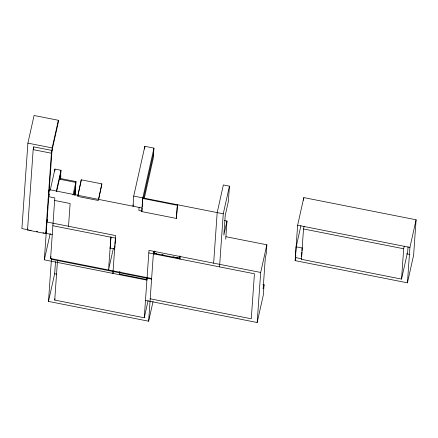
<?xml version="1.0" encoding="UTF-8"?>
<svg xmlns="http://www.w3.org/2000/svg" width="438" height="438" viewBox="0 0 438 438"><rect width="100%" height="100%" fill="white"/><g stroke="black" fill="none" stroke-linecap="round" stroke-linejoin="round"><path stroke-width="0.66" d="M52.002 150.464L33.792 146.861L33.173 149.626L27.528 230.027L45.738 233.624L51.383 153.229L58.183 122.815L58.358 120.286L34.076 115.49L27.901 143.133L21.9 228.587L28.465 229.884M33.693 148.225L33.792 146.861M146.905 280.112L44.326 259.838L52.177 147.934L58.358 120.286M54.788 171.132L54.931 169.084L61.002 170.283L60.63 175.605M151.636 278.486L50.573 258.508L54.821 197.927L48.755 196.728M153.054 301.464L148.635 321.213L48.481 301.415L51.481 258.688M60.066 177.582L60.209 175.578L60.816 175.693L60.581 178.994M60.395 178.934L60.488 177.598M48.481 301.415L54.662 273.766L55.517 261.563M148.088 300.665L144.261 317.78L54.728 300.085L57.373 262.417L57.816 260.44M68.525 226.271L70.124 203.517L54.646 200.456M74.903 195.047L75.796 182.411L59.404 179.169M75.007 195.43L75.977 181.578L60.198 178.458L60.816 175.693M98.627 199.224L101.879 183.883L81.238 179.804L80.953 181.869M110.918 237.314L110.162 248.023L114.718 248.921L114.592 249.474M114.718 248.921L114.953 245.576M115.046 244.234L115.424 238.88M119.59 274.714L119.892 271.631L119.727 272.819L119.848 272.266M144.348 198.053L153.245 158.244L153.957 148.132L144.852 146.33L133.727 196.093L133.015 206.205L133.311 204.88M139.087 207.404L138.873 210.443L141.907 211.039L141.786 211.592L176.383 218.431L177.428 204.732L176.383 218.431M144.66 149.029L144.852 146.33M141.786 211.592L142.706 198.447L153.957 148.132M141.907 211.039L142.12 208.006L49.248 189.649L48.634 192.413M142.208 206.741L142.832 197.894M144.261 317.78L148.997 250.377L260.681 272.452L257.166 322.51L145.482 300.435M148.635 321.213L153.546 251.275M153.979 253.925L154.154 251.396M154.762 251.516L154.581 254.045L154.767 253.213M154.707 253.493L154.882 250.963M179.646 256.438L179.471 258.962L179.657 258.135M179.772 255.885L179.596 258.409L154.099 253.372M180.078 259.082L180.253 256.553M213.64 263.156L217.188 212.589L223.369 184.946L229.441 186.145L228.373 201.31L225.225 215.414L223.84 235.135L226.988 221.031L224.563 220.555M219.531 266.884L223.26 213.788L229.441 186.145M225.712 239.236L226.988 221.031M262.849 284.454L264.065 284.695L263.347 294.867L257.166 322.51M226.008 236.734L266.862 244.804L266.233 253.783L265.308 257.927L263.134 288.845L264.065 284.695M295.141 260.632L297.626 225.236L303.802 197.593L416.1 219.788L413.614 255.179L407.439 282.828L295.141 260.632L295.874 257.341M303.616 200.27L303.802 197.593M408.052 246.736L407.723 251.456L401.542 279.099L301.388 259.301L303.518 228.964L304.103 226.331M301.651 256.734L301.985 252.036M302.078 250.689L302.264 248.007L296.197 246.808L295.442 257.549L301.514 258.748L301.388 259.301M401.542 279.099L403.672 248.762L404.263 246.129M407.439 282.828L409.919 247.432L416.1 219.788M27.528 230.027L27.775 228.921M48.136 199.493L49.341 194.094M50.222 190.147L54.931 169.084M47.567 219.378L46.981 222.011L115.572 235.567L112.916 273.394L113.354 271.418M45.738 233.624L46.652 229.545M56.294 191.346L61.002 170.283M56.726 191.143L60.209 175.578M44.326 259.838L50.211 233.509M50.573 258.508L51.011 256.531M72.982 194.976L75.977 181.578M73.912 194.713L75.396 188.099M74.728 194.97L74.997 193.788M81.238 179.804L77.701 196.427L98.336 200.505L101.879 183.883M77.844 195.786L80.849 182.328M54.728 300.085L55.024 298.771M110.962 236.646L108.542 269.967L113.393 248.242M110.042 248.576L110.458 246.698M143.516 198.304L153.601 153.185M147.042 278.218L147.163 277.665L147.031 279.559L119.716 274.161M260.681 272.452L266.862 244.804M296.072 247.361L300.922 225.658M295.316 258.102L295.885 255.568M302.143 248.56L302.264 248.007M27.901 143.133L52.177 147.934M33.173 149.626L51.383 153.229M297.626 225.236L409.919 247.432M303.518 228.964L403.672 248.762M133.727 196.093L223.26 213.788M142.706 198.447L177.308 205.285M406.546 253.783L409.76 254.418M52.872 225.74L115.391 238.097M155.424 253.345L156.733 253.602M161.972 254.637L163.281 254.9M173.109 256.838L174.417 257.101M175.726 257.358L179 258.004M148.816 252.907L254.434 273.783L251.275 318.782L150.212 298.809M29.773 230.147L31.087 230.404M36.338 231.445L37.652 231.702M42.897 232.737L44.211 233M46.182 233.388L52.248 234.587M51.438 259.318L151.592 279.115M54.662 273.766L56.622 274.155"/></g></svg>
